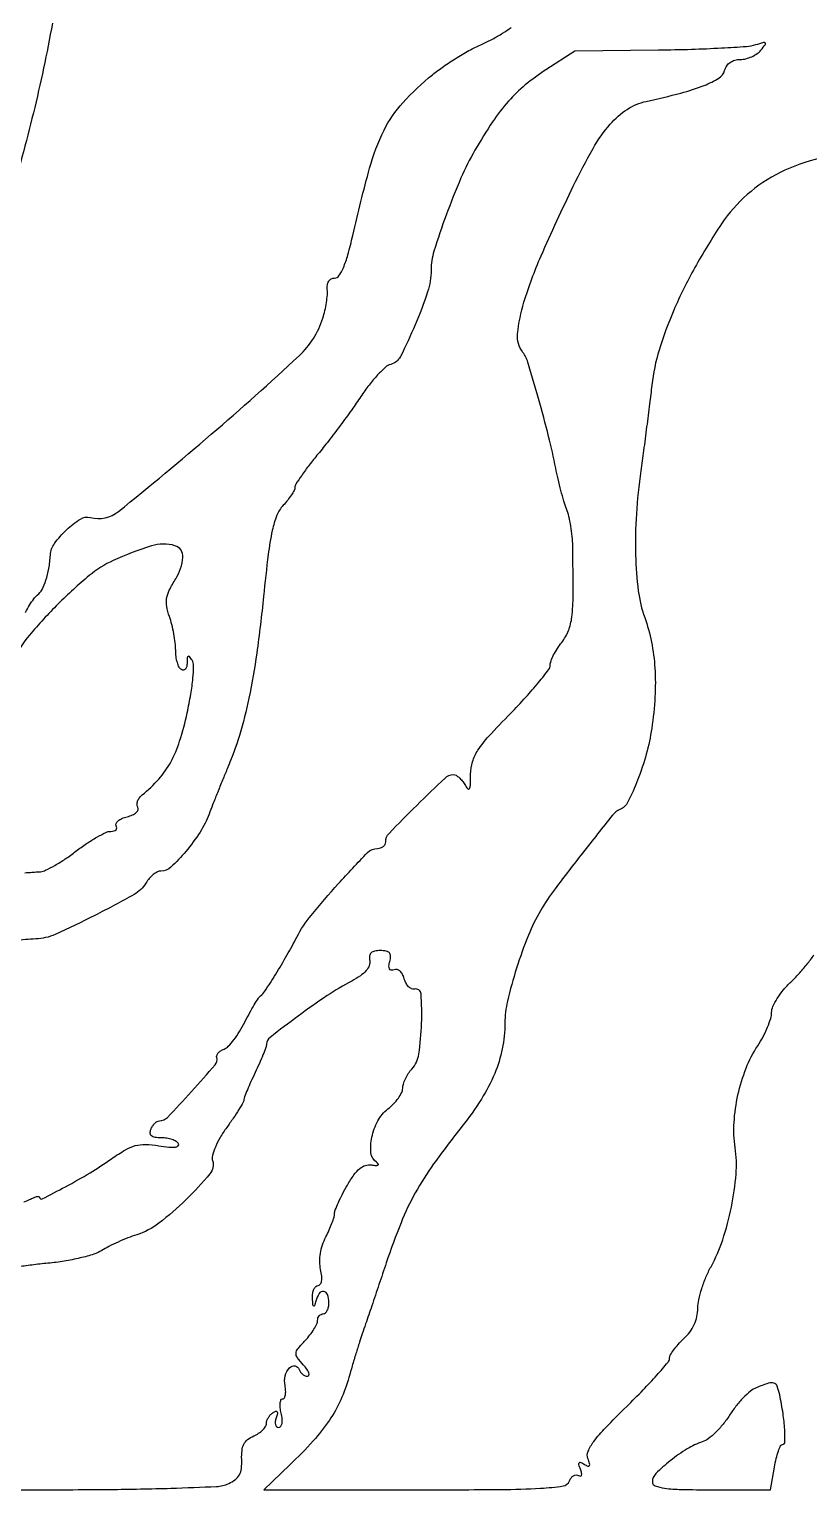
# Model space of a CAD drawing. Extents: x 0 to 1938, y 0 to 2000.
# Drawn here: x 809.2 to 946.6, y 0 to 257.3 of the extents above; entities that cross this region are included whole.
import ezdxf

# ---------------------------------------------------------------- set-up
doc = ezdxf.new("R2010")
doc.units = 0

msp = doc.modelspace()

# ---------------------------------------------------------------- linework, layer by layer
for points in [[(813.27591, 258.383641, -0.01585), (809.921695, 242.571021, -0.010499), (805.754338, 227.013176, -0.161384)], [(808.510619, 154.567496, -0.019409), (809.254948, 155.864358, -0.019783), (810.002145, 156.957901, -0.062454), (810.614938, 157.597852, 0.1004), (811.4519, 158.615375, 0.043162), (812.142767, 160.240636, 0.037032), (812.65071, 162.301641, 0.026095), (812.92569, 164.673275, -0.141227), (813.659699, 166.723162, -0.047985), (815.767885, 169.125177, -0.047222), (818.211213, 171.022178, -0.208335), (819.971365, 171.297237, 0.237932), (824.928809, 172.361135, 0.007517), (841.274051, 185.950979, 0.010483), (856.733949, 199.775442, 0.128514), (860.937651, 206.412492, 0.021407), (861.299424, 207.739475, 0.017922), (861.57151, 209.173459, 0.018295), (861.725272, 210.503593, 0.046327), (861.711576, 211.475877, -0.065767), (861.731267, 212.273822, -0.104169), (861.973614, 212.910696, -0.124763), (862.412475, 213.320652, -0.122356), (862.996886, 213.475877, 0.242398), (863.773501, 213.891849, 0.050255), (864.544202, 215.292569, 0.033498), (865.339782, 217.573417, 0.011208), (866.200979, 221, -0.010752), (869.169131, 232.855587, -0.048507), (871.705943, 239.519163, -0.069418), (875.015952, 244.364576, -0.038123), (880.249537, 249.305727, -0.01934), (882.204075, 250.766381, -0.012451), (884.573301, 252.31255, -0.012516), (886.97031, 253.711441, -0.022913), (889, 254.710541, 0.018749), (890.82976, 255.592382, 0.018209), (892.606678, 256.616883, 0.018461), (894.100506, 257.630856, 0.061898)], [(808.235261, 50.730892, 0.056594), (809.25, 51.13408, -0.021853), (809.921577, 51.456479, -0.042492), (810.485937, 51.642838, -0.066402), (810.873037, 51.682223, -0.405101), (811, 51.551234, 0.558269), (811.469805, 51.261603, 0.005848), (815.592652, 53.395321, 0.013267), (819.918015, 55.847818, 0.017671), (823.702495, 58.314727, -0.020024), (826.136059, 59.884779, -0.06601), (827.890536, 60.628833, -0.075396), (829.649135, 60.838679, -0.031716), (832.026089, 60.611819, 0.014063), (833.807251, 60.378157, 0.051659), (834.942607, 60.37919, 0.151885), (835.455652, 60.599498, 0.369939), (835.514577, 60.976414, 0.12756), (835.103541, 61.36981, 0.046323), (834.359976, 61.699322, 0.042211), (833.441097, 61.924373, 0.038975), (832.472368, 62, -0.034592), (831.367727, 62.076515, -0.13767), (830.751173, 62.345908, -0.217515), (830.521289, 62.813553, -0.099056), (830.638374, 63.5, -0.049131), (830.925939, 64.073777, -0.054386), (831.311795, 64.559375, -0.061636), (831.732665, 64.891152, -0.136961), (832.122577, 65, 0.204285), (833.535373, 65.602365, 0.0068), (837.787658, 70.156391, 0.006069), (841.955781, 74.857182, 0.252161), (842.240725, 76.135928, -0.161698), (842.258905, 76.53221, -0.085157), (842.513474, 76.960413, -0.069877), (842.958986, 77.355114, -0.05482), (843.533322, 77.65116, 0.111939), (844.265343, 78.140608, 0.025333), (845.243779, 79.283947, 0.025019), (846.262179, 80.749929, 0.022), (847.176931, 82.373335, -0.007394), (848.026845, 83.990331, -0.009797), (848.850579, 85.434667, -0.007467), (849.577074, 86.6121, -0.090447), (849.937121, 87, 0.08882), (850.724904, 87.843253, 0.005125), (852.623218, 90.844523, 0.008438), (854.610082, 94.182907, 0.01035), (856.347491, 97.368678, -0.051409), (858.862965, 101.197193, -0.013506), (863.65845, 106.764642, -0.007331), (868.79475, 112.24816, -0.2036), (870.564575, 113, 0.078675), (871.112906, 113.086817, 0.090666), (871.578344, 113.338008, 0.100779), (871.889508, 113.711822, 0.123956), (872, 114.150666, -0.194311), (872.605215, 115.649206, -0.005732), (877.475678, 120.581022, -0.005782), (882.455096, 125.396185, -0.191559), (883.973315, 126, -0.138363), (884.400175, 125.879571, -0.045608), (884.927638, 125.485938, -0.041344), (885.461428, 124.919674, -0.036475), (885.919901, 124.25, 0.044836), (886.44672, 123.507402, 0.518418), (886.746954, 123.535219, 0.121451), (886.924451, 124.152147, 0.007481), (886.969591, 126.075426, -0.071516), (887.304941, 128.275045, -0.071764), (888.246253, 130.288277, -0.040637), (890.162346, 132.747604, -0.008096), (894, 136.791032, 0.00912), (896.681832, 139.628287, 0.013092), (898.94375, 142.244897, 0.008891), (900.714679, 144.485464, 0.164221), (901, 145.330747, -0.092322), (901.131854, 146.038764, -0.025689), (901.593581, 147.073785, -0.025002), (902.247285, 148.212942, -0.023893), (903.020702, 149.299189, 0.07262), (904.205621, 151.361367, 0.06579), (904.802511, 153.747146, 0.028495), (905.021008, 157.590485, 0.003235), (904.963055, 166.299063, 0.022199), (904.867931, 167.95115, 0.016148), (904.621619, 169.775552, 0.016372), (904.274587, 171.494279, 0.034105), (903.870743, 172.799063, -0.019374), (903.409746, 174.146704, -0.007697), (902.877867, 176.028475, -0.007603), (902.365429, 178.079235, -0.009472), (901.954602, 180, 0.013443), (900.712965, 185.587811, 0.007723), (898.93249, 192.25444, 0.004196), (897.063319, 198.638679, 0.089734), (896.171833, 200.384168, -0.190679), (895.245987, 203.673683, -0.048067), (896.364114, 209.231301, -0.03022), (899.380767, 217.368401, -0.008517), (905.055065, 229.660507, -0.016804), (908.550344, 236.323561, -0.048442), (911.55038, 240.583864, -0.071027), (914.540437, 243.19918, -0.090657), (917.912482, 244.609013, 0.010165), (924.013112, 246.072986, 0.030006), (928.109724, 247.411683, 0.043136), (930.726268, 248.71475, 0.194069), (931.72586, 250.059688, -0.086537), (932.091887, 250.861127, -0.089841), (932.703794, 251.479346, -0.085041), (933.524305, 251.867286, -0.0681), (934.494187, 252, 0.062367), (935.459961, 252.120936, 0.044186), (936.491816, 252.482997, 0.044567), (937.431611, 253.014683, 0.068643), (938.119713, 253.644246, 0.011298), (938.894815, 254.622336, 0.386704), (938.870254, 254.893135, 0.260784), (938.549142, 254.969053, 0.007321), (937.138891, 254.544082, -0.058957), (935.564377, 254.242, -0.004309), (931.155892, 253.963196, -0.005966), (925.877135, 253.738145, -0.004482), (920.06481, 253.611937), (905.336155, 253.424201), (900.244812, 250.157095, 0.029939), (896.595983, 247.494572, 0.039155), (893.628154, 244.625345, 0.033916), (890.845879, 241.012263, 0.015899), (887.727046, 236, 0.029354), (885.266711, 231.109667, 0.014098), (882.66571, 224.583215, 0.011825), (880.510942, 218.238561, 0.076083), (880, 214.900227, -0.079448), (879.380911, 211.02861, -0.02171), (877.191556, 205.221556, -0.01585), (874.592755, 199.638431, -0.215149), (872.887109, 198.260227, 0.119725), (871.968289, 197.765297, 0.021917), (870.581142, 196.403337, 0.022448), (869.067069, 194.626938, 0.018744), (867.619629, 192.614267, -0.008473), (866.011507, 190.278416, -0.004843), (863.995268, 187.510564, -0.004836), (861.912584, 184.764792, -0.008003), (860.095644, 182.492957, 0.008783), (858.526654, 180.524861, 0.012369), (857.203095, 178.712371, 0.008628), (856.171983, 177.168189, 0.143853), (856, 176.582782, -0.121826), (855.875749, 176.0804, -0.023547), (855.397312, 175.267572, -0.023787), (854.73375, 174.35105, -0.019995), (853.948296, 173.444963, 0.094663), (852.829091, 171.681138, 0.041057), (852.019093, 169.011585, 0.022919), (851.310474, 164.800037, 0.004824), (850.481869, 157.380512, -0.008951), (849.28236, 147.388283, -0.017536), (847.907425, 139.49418, -0.02141), (846.224162, 132.910877, -0.027021), (844.085499, 127, 0.002676), (843.260314, 125.025393, 0.001918), (842.358202, 122.809698, 0.001937), (841.515371, 120.693023, 0.004167), (840.885916, 119.054292, -0.052983), (839.287303, 115.862023, -0.032658), (836.791602, 112.477854, -0.028858), (834.152879, 109.692782, -0.19094), (832.404882, 109, 0.118242), (831.782757, 108.850792, 0.049916), (831.054977, 108.383763, 0.045636), (830.342683, 107.704743, 0.044469), (829.758474, 106.902173, -0.130741), (827.678061, 104.883056, -0.010136), (820.767552, 101.195578, -0.011689), (813.759636, 97.840404, -0.097317), (810.347731, 97.0447, 0.024358), (806.75449, 96.742874, 0.002682)], [(948.595244, 234.620136, 0.057981), (941.496077, 232.061989, 0.064163), (935.716837, 228.193781, 0.066105), (931.173192, 223.021499, 0.020085), (926.470142, 215.32654, 0.025049), (922.763931, 207.814916, 0.027704), (920.181543, 200.802975, 0.045855), (918.893437, 194.633488, -0.002281), (918.498977, 191.327197, -0.00122), (917.982996, 187.245462, -0.001214), (917.436038, 183.081673, -0.001897), (916.942861, 179.5, 0.019295), (916.166108, 171.914372, 0.02258), (916.033673, 164.680526, 0.024646), (916.515324, 158.365984, 0.054709), (917.636238, 153.678509, -0.037238), (918.830858, 149.355151, -0.033009), (919.432364, 144.723898, -0.030328), (919.445091, 139.685283, -0.022398), (918.872179, 134.137236, -0.030162), (917.920404, 129.627415, -0.026205), (916.397485, 125.042557, -0.022518), (914.681843, 121.181307, -0.174906), (913.276736, 119.842245, 0.120622), (911.961169, 118.831494, 0.002441), (906.720706, 112.226619, 0.005878), (901.854329, 105.87913, 0.026582), (899.261686, 102, 0.039), (897.143359, 97.70348, 0.01845), (895.062961, 91.881651, 0.017808), (893.461861, 86.112075, 0.058839), (893, 82.200864, -0.050261), (892.546822, 77.703986, -0.048362), (891.204614, 73.326602, -0.042737), (888.870699, 68.839109, -0.02657), (885.429567, 64, 0.011838), (880.451215, 57.418509, 0.029299), (877.212284, 52.313124, 0.031046), (874.700543, 47.042117, 0.014835), (872.105557, 39.997663, -0.000351), (870.810589, 36.141479, -0.000387), (869.550922, 32.408689, -0.00036), (868.469747, 29.220548, -0.001968), (867.877324, 27.5, 0.006817), (867.384682, 26.022862, 0.002776), (866.753091, 24.000628, 0.002746), (866.098113, 21.819147, 0.003499), (865.51927, 19.800011, -0.038224), (864.074927, 15.825991, -0.042163), (862.080048, 12.253682, -0.035704), (859.228863, 8.61724, -0.017603), (855.131235, 4.4043), (850.534947, 0), (877.160485, 0, 0.001589), (892.314754, 0.048147, 0.012752), (899.286134, 0.270312, 0.021155), (903.263113, 0.667989, 0.272033), (904.385948, 1.563382, -0.068516), (904.689671, 2.115106, -0.098974), (905.102106, 2.48677, -0.123421), (905.555212, 2.622251, -0.150756), (905.981483, 2.511444, 0.124956), (906.325708, 2.403093, 0.345293), (906.520886, 2.539107, 0.13701), (906.530922, 2.942202, 0.029753), (906.318607, 3.612107, -0.02159), (906.044725, 4.429709, -0.238002), (906.107121, 4.759026, -0.345349), (906.375739, 4.827954, -0.034941), (907, 4.5, 0.03726), (907.629146, 4.173188, 0.368977), (907.892316, 4.255276, 0.216643), (907.940867, 4.61329, 0.018629), (907.634828, 5.50924, -0.196809), (907.663065, 6.77855, -0.057261), (908.663661, 8.504882, -0.032095), (910.72032, 10.927611, -0.007586), (914.464889, 14.688703, 0.007111), (917.3523, 17.583353, 0.010602), (919.786561, 20.20306, 0.005937), (921.744667, 22.455332, 0.177781), (922, 23.150748, -0.131229), (922.154047, 23.72758, -0.026745), (922.734375, 24.622281, -0.026487), (923.542947, 25.618394, -0.022147), (924.5, 26.58758, 0.045564), (925.576576, 27.784962, 0.052358), (926.362202, 29.105634, 0.05399), (926.838676, 30.523738, 0.05412), (927, 32.009807, -0.054218), (927.161511, 33.494888, -0.022906), (927.6826, 35.434459, -0.02234), (928.434138, 37.474662, -0.027132), (929.323745, 39.307556, 0.046907), (931.380823, 44.009971, 0.029563), (932.919999, 49.807189, 0.029773), (933.742587, 55.607543, 0.057613), (933.584701, 60.28374, -0.052634), (933.391039, 64.714703, -0.038997), (934.073019, 69.573572, -0.038961), (935.502612, 74.273466, -0.052159), (937.548567, 78.22856, 0.02364), (938.486852, 79.814138, 0.02305), (939.279892, 81.494405, 0.023675), (939.836903, 83.032071, 0.075191), (940, 84.110483, -0.107644), (940.227444, 85.154711, -0.033862), (940.993488, 86.568275, -0.032055), (942.087757, 88.074126, -0.030551), (943.382087, 89.453565, 0.019743), (944.78855, 90.889066, 0.014986), (946.21795, 92.566509, 0.015219), (947.465508, 94.223617, 0.033865)], [(808.44089, 108.706463, -0.000528), (809.429479, 108.776415, -0.000531), (810.395311, 108.842702, -0.001006), (811.173404, 108.893701, 0.098618), (812.089776, 109.137513, 0.016528), (813.702162, 109.9969, 0.017542), (815.553857, 111.152213, 0.014767), (817.432057, 112.5, -0.014985), (819.301256, 113.840094, -0.01841), (821.125809, 114.971875, -0.017071), (822.704693, 115.80243, -0.113008), (823.56767, 116, 0.064214), (824.117578, 116.070916, 0.13568), (824.48639, 116.285138, 0.191488), (824.619174, 116.602321, 0.143893), (824.518119, 116.970683, -0.250927), (824.49211, 117.390519, -0.112413), (824.838787, 117.84305, -0.071738), (825.52443, 118.263387, -0.040229), (826.452191, 118.577357, 0.042789), (827.383462, 118.89783, 0.077776), (828.058598, 119.332666, 0.121814), (828.384391, 119.807932, 0.232052), (828.340314, 120.258377, -0.136854), (828.200165, 120.742919, -0.086429), (828.296238, 121.327484, -0.074988), (828.609261, 121.921449, -0.064908), (829.097225, 122.4304, 0.042191), (832.009287, 125.204524, 0.055827), (834.11717, 128.196286, 0.048683), (835.701936, 131.893444, 0.023495), (837.031057, 136.876062, 0.011438), (837.666376, 140.164884, 0.018902), (838.033475, 142.969498, 0.017997), (838.158284, 145.181593, 0.147344), (837.889471, 146.1446, 0.022507), (837.44545, 146.780169, 0.363516), (837.208472, 146.832829, 0.261181), (837.050816, 146.592813, 0.015443), (837.015313, 145.690983, -0.055749), (836.93719, 145.042258, -0.119238), (836.710748, 144.594912, -0.187649), (836.380043, 144.416871, -0.170746), (836, 144.5, -0.142113), (835.614749, 144.926278, -0.041843), (835.29375, 145.756566, -0.038316), (835.073678, 146.795809, -0.033033), (835, 147.909794, 0.029954), (834.922409, 149.203778, 0.015625), (834.679237, 150.801615, 0.015484), (834.326411, 152.431035, 0.022809), (833.908041, 153.83395, -0.037556), (833.426163, 155.642815, -0.08732), (833.410675, 157.041087, -0.075157), (833.878728, 158.486545, -0.022601), (835.007051, 160.511409, 0.115549), (836.267971, 164.272275, 0.359421), (834.872298, 166.326979, 0.147108), (830.734506, 166.293546, 0.032112), (824, 163.724754, 0.067007), (819.770838, 161.059019, 0.021634), (814.287565, 156.057392, 0.021747), (809.243536, 150.583521, 0.064156), (806.475344, 146.292478, -0.02408)], [(787.620142, 0.038426, 0.000923), (808.444473, 0, 0.002143), (823.401339, 0.064114, 0.005574), (834.166839, 0.276457, 0.003922), (842.179569, 0.586826, 0.095531), (844.338604, 1.108417, 0.055292), (845.518624, 1.812549, 0.106917), (846.231201, 2.642754, 0.096271), (846.580489, 3.754841, 0.038929), (846.635657, 5.350605, -0.038033), (846.686902, 6.913982, -0.091376), (847.018156, 8.019831, -0.106442), (847.682467, 8.83236, -0.064337), (848.75, 9.479317, 0.041558), (849.610904, 9.948975, 0.047889), (850.339062, 10.535626, 0.054226), (850.841032, 11.145611, 0.14608), (851, 11.678111, -0.083214), (851.086139, 12.192107, -0.053445), (851.34367, 12.740733, -0.052084), (851.722397, 13.239195, -0.065947), (852.169939, 13.605028, -0.059284), (852.652308, 13.829264, -0.357523), (852.891636, 13.736436, -0.196415), (852.936014, 13.386586, -0.026179), (852.701324, 12.664045, 0.055864), (852.535108, 12.025873, 0.100542), (852.565921, 11.488038, 0.147865), (852.782557, 11.135679, 0.183507), (853.139793, 11, 0.23001), (853.526933, 11.188041, 0.122751), (853.750022, 11.684656, 0.073048), (853.775435, 12.476413, 0.03305), (853.589356, 13.5, -0.031632), (853.412329, 14.45835, -0.055117), (853.404824, 15.265625, -0.08149), (853.552547, 15.813325, -0.29426), (853.842276, 16, 0.272534), (854.144781, 16.178115, 0.0827), (854.330242, 16.699942, 0.057333), (854.377962, 17.469641, 0.034079), (854.267158, 18.382783, -0.108822), (854.314332, 20.072736, -0.122253), (855.075445, 21.506593, -0.262463), (856.028298, 21.828881, -0.27188), (856.774316, 21.177051, 0.075746), (857.004527, 20.727146, 0.067469), (857.366212, 20.345759, 0.070375), (857.799323, 20.088106, 0.099358), (858.238321, 20, 0.335949), (858.477449, 20.18111, 0.158939), (858.460711, 20.590578, 0.067157), (858.115387, 21.237668, 0.027817), (857.490517, 22.010478, -0.024682), (856.430478, 23.30481, -0.181106), (856.214243, 24.060973, -0.153432), (856.529302, 24.840066, -0.016354), (857.83553, 26.324929, 0.023422), (858.66403, 27.294008, 0.026337), (859.364187, 28.300365, 0.026946), (859.862321, 29.209345, 0.112329), (860, 29.814451, -0.082979), (860.075663, 30.267228, -0.09265), (860.29375, 30.651745, -0.100594), (860.618575, 30.908867, -0.117807), (861, 31, 0.191087), (861.381882, 31.151477, 0.088204), (861.70625, 31.5875, 0.068025), (861.926307, 32.234582, 0.048028), (862, 33, 0.083372), (861.764774, 34.400902, 0.290346), (861.079431, 34.94714, 0.281864), (860.273223, 34.565919, 0.081181), (859.689326, 33.25, -0.01159), (859.449367, 32.4117, -0.541772), (859.306344, 32.37122, -0.197309), (859.187999, 32.607705, -0.005718), (859.116001, 33.75, -0.046034), (859.150897, 34.611304, -0.068126), (859.351165, 35.339063, -0.09098), (859.676226, 35.828733, -0.203568), (860.079455, 36, 0.244178), (860.475634, 36.205743, 0.112992), (860.701319, 36.758232, 0.0662), (860.728415, 37.644445, 0.028649), (860.541271, 38.812093, -0.053418), (860.392613, 40.164649, -0.040131), (860.508588, 41.658422, -0.03893), (860.87045, 43.166327, -0.041857), (861.455655, 44.562093, 0.014358), (862.042579, 45.771061, 0.015799), (862.539456, 46.974193, 0.015355), (862.898248, 48.023909, 0.073451), (862.993839, 48.647926, -0.091513), (863.119499, 49.308847, -0.012755), (863.659128, 50.599879, -0.014236), (864.388041, 52.109264, -0.011646), (865.25, 53.680888, -0.023427), (866.413355, 55.488752, -0.064213), (867.442846, 56.600757, -0.09629), (868.444195, 57.152583, -0.120194), (869.5, 57.229205, 0.019653), (870.283324, 57.128791, 0.146127), (870.647211, 57.203314, 0.46479), (870.68737, 57.393197, 0.072722), (870.37098, 57.696244, -0.215901), (869.413238, 59.342719, -0.078363), (869.564822, 62.10446, -0.070917), (870.633174, 65.005657, -0.102822), (872.384958, 67.088168, 0.034397), (873.38566, 67.993281, 0.036466), (874.231831, 69.010531, 0.039164), (874.821274, 69.987969, 0.116617), (875, 70.743839, -0.076235), (875.11333, 71.482816, -0.034909), (875.470717, 72.393043, -0.03354), (875.989157, 73.317749, -0.039401), (876.60244, 74.113194, 0.148915), (877.848825, 76.761328, 0.027809), (878.329551, 82.170184, 0.025285), (878.238827, 87.348493, 0.459721), (877.068763, 88.221296, -0.162927), (876.553525, 88.274085, -0.091736), (876.03213, 88.637006, -0.074345), (875.583202, 89.250991, -0.056848), (875.282465, 90.027853, 0.060811), (874.980637, 90.789608, 0.086347), (874.528569, 91.359059, 0.110304), (874.00257, 91.651777, 0.165103), (873.481763, 91.631376, -0.109588), (872.977062, 91.556077, -0.260764), (872.670338, 91.757194, -0.148605), (872.577666, 92.251828, -0.0365), (872.729816, 93.074818, 0.057005), (872.86372, 94.012177, 0.18906), (872.656437, 94.587698, 0.169966), (872.092942, 94.906358, 0.044518), (871.043307, 95, 0.049186), (870.054558, 94.902498, 0.141051), (869.447333, 94.588806, 0.171508), (869.168832, 94.045918, 0.081444), (869.19132, 93.25, -0.1419), (869.11072, 92.368121, -0.087041), (868.564198, 91.470095, -0.061713), (867.538241, 90.557147, -0.028778), (866.014644, 89.630618, 0.024571), (861.708324, 87.061214, 0.01267), (856.572513, 83.453095, 0.005665), (851.632766, 79.704894, 0.21507), (850.995217, 78.5, -0.071074), (850.871007, 77.902323, -0.008217), (850.383102, 76.61875, -0.009756), (849.744477, 75.104858, -0.00782), (849, 73.5, 0.006232), (848.257495, 71.912615, 0.008315), (847.625461, 70.452144, 0.006128), (847.133912, 69.219823, 0.080823), (847.033931, 68.741341, -0.120854), (846.895169, 68.268128, -0.007227), (846.12468, 66.983434, -0.010512), (845.143209, 65.471273, -0.007546), (843.986255, 63.822328, 0.02416), (842.844544, 62.074376, 0.031942), (841.989548, 60.376197, 0.034595), (841.483095, 58.913855, 0.143874), (841.50299, 57.990579, -0.257794), (841.034022, 55.6442, -0.023668), (836.841101, 51.136157, -0.029687), (832.026041, 46.956151, -0.08743), (828.152525, 44.933932, 0.016904), (826.571357, 44.373669, 0.012028), (824.838554, 43.644334, 0.012163), (823.217215, 42.867579, 0.025182), (822, 42.168298, -0.066826), (820.584126, 41.504578, -0.017825), (818.178125, 40.84063, -0.017742), (815.363252, 40.27551, -0.017454), (812.5, 39.907745, 0.008011), (809.678971, 39.599424, 0.009142), (806.99119, 39.211974, 0.008426)]]:
    msp.add_lwpolyline(points, format="xyb")
msp.add_lwpolyline([(937.292906, 17.98471, 0.078362), (936.273814, 17.375045, 0.026256), (934.998187, 16.191359, 0.025386), (933.701822, 14.711813, 0.026418), (932.580417, 13.12739, -0.02951), (931.453019, 11.55519, -0.028742), (930.139026, 10.111988, -0.029996), (928.838355, 8.983162, -0.087374), (927.787511, 8.435407, 0.061271), (925.140454, 7.225932, 0.031369), (922.151141, 5.12017, 0.026703), (919.608384, 2.845516, 0.199485), (919, 1.381311, 0.31531), (919.485904, 0.687398, 0.054336), (921.13446, 0.283166, 0.027627), (924.07757, 0.057121, 0.005354), (929.412102, 0), (939.824204, 0), (940.5, 4, -0.016858), (940.812473, 5.532964, -0.026294), (941.194335, 6.825, -0.024151), (941.590434, 7.793462, -0.291419), (941.914705, 8, 0.407889), (942.339496, 8.415696, 0.01934), (942.30214, 10.608411, 0.022924), (942.013208, 13.443817, 0.014085), (941.426736, 16.75, 0.04088), (940.989822, 18.238848, 0.232401), (940.401331, 18.783734, 0.153433), (939.43945, 18.770033, 0.015998)], format="xyb", close=True)

doc.saveas('drawing.dxf')
